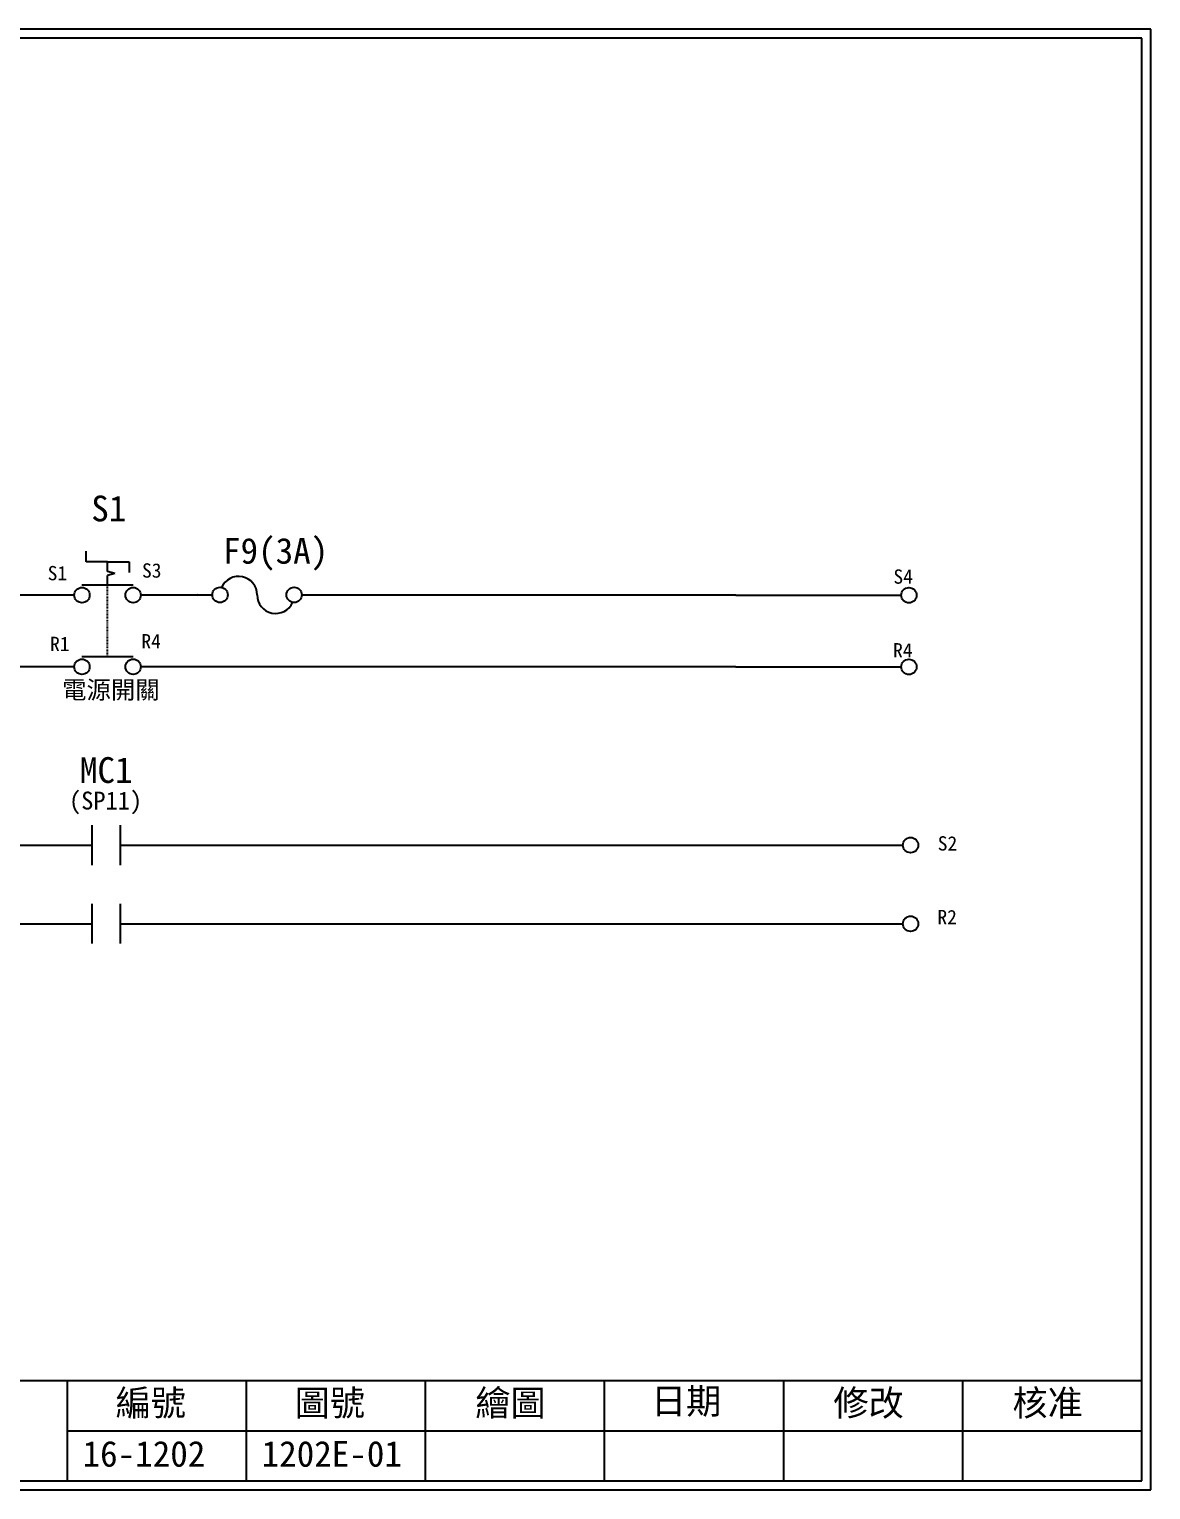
# Model space of a CAD drawing. Extents: x 10 to 297, y 3 to 207.
# Drawn here: x 140.4 to 297, y 3 to 207 of the extents above; entities that cross this region are included whole.
import ezdxf

# ---------------------------------------------------------------- set-up
doc = ezdxf.new("R2010")
doc.units = 0
doc.linetypes.add('DASHED', pattern=[0.2, 0.1, -0.1])
doc.layers.get('0').update_dxf_attribs({"linetype": 'CONTINUOUS'})
for name, color, linetype in [('7', 7, 'CONTINUOUS'), ('圖框層', 7, 'CONTINUOUS'), ('標尺寸層', 3, 'CONTINUOUS')]:
    doc.layers.add(name, color=color, linetype=linetype)
doc.styles.add('CNS', font='romanc.shx', dxfattribs={"bigfont": 'chineset.shx'})
doc.styles.add('STSL', font='kaiu.ttf')

# ---------------------------------------------------------------- blocks, each defined once
blk = doc.blocks.new('FUSE')
at = {"color": 7}
for p, q in [((0, 0), (2.14, 0)), ((14.64, 0), (16.78, 0))]:
    blk.add_line(p, q, dxfattribs=at)
for centre in [(3.21, 0), (13.56, 0)]:
    blk.add_circle(centre, 1.07)
for centre, start, end in [((5.8, 0), 0, 156.116), ((10.98, 0), 180, 336.116)]:
    blk.add_arc(centre, 2.59, start, end, dxfattribs=at)

msp = doc.modelspace()

# ---------------------------------------------------------------- linework, layer by layer
for p, q in [((148.35, 132.58), (148.35, 134.08)), ((151.35, 132.58), (148.35, 132.58)), ((151.35, 132.58), (154.35, 132.58)), ((154.35, 132.58), (154.35, 131.08)), ((152.35, 130.97), (151.35, 131.24)), ((152.35, 130.97), (151.35, 130.7))]:
    msp.add_line(p, q)
at = {"color": 7}
for centre in [(263.24, 127.92), (263.24, 117.92), (263.47, 93.03), (263.47, 82.05)]:
    msp.add_circle(centre, 1.07, dxfattribs=at)
at = {"layer": '7'}
for p, q in [((151.35, 131.24), (151.35, 132.58)), ((151.35, 129.36), (151.35, 130.7)), ((147.78, 129.36), (154.92, 129.36)), ((147.78, 119.36), (154.92, 119.36))]:
    msp.add_line(p, q, dxfattribs=at)
at = {"layer": '7', "linetype": 'DASHED'}
msp.add_line((151.35, 119.36), (151.35, 129.36), dxfattribs=at)
at = {"layer": '7'}
for centre in [(147.78, 127.94), (154.92, 127.94), (147.78, 117.94), (154.92, 117.94)]:
    msp.add_circle(centre, 1.07, dxfattribs=at)
at = {"layer": '圖框層', "color": 7}
for p, q in [((297, 206.97), (10, 206.97)), ((297, 3), (297, 206.97)), ((295.75, 205.72), (11.25, 205.72)), ((295.75, 4.25), (295.75, 205.72)), ((11.25, 18.25), (295.75, 18.25)), ((145.75, 4.25), (145.75, 18.25)), ((170.75, 4.25), (170.75, 18.25)), ((195.75, 4.25), (195.75, 18.25)), ((220.75, 4.25), (220.75, 18.25)), ((245.75, 4.25), (245.75, 18.25)), ((270.75, 4.25), (270.75, 18.25)), ((145.75, 11.25), (295.75, 11.25)), ((11.25, 4.25), (295.75, 4.25)), ((10, 3), (297, 3))]:
    msp.add_line(p, q, dxfattribs=at)
at = {"layer": '標尺寸層', "color": 7}
for p, q in [((146.71, 127.94), (35.44, 127.96)), ((163.84, 127.97), (155.99, 127.94)), ((165.98, 127.93), (155.99, 127.93)), ((239.08, 127.92), (178.48, 127.93)), ((239.08, 127.92), (262.17, 127.92)), ((263.24, 126.85), (263.24, 126.78)), ((146.71, 117.94), (25.44, 117.96)), ((239.08, 117.92), (155.99, 117.93)), ((163.84, 117.93), (155.99, 117.93)), ((239.08, 117.92), (262.17, 117.92)), ((263.24, 116.85), (263.24, 116.78)), ((91.07, 93.03), (149.19, 93.03)), ((153.17, 93.03), (262.4, 93.03)), ((76.79, 82.05), (149.19, 82.05)), ((153.17, 82.05), (262.4, 82.05))]:
    msp.add_line(p, q, dxfattribs=at)
at = {"layer": '標尺寸層', "color": 0}
for p, q in [((149.19, 90.25), (149.19, 95.81)), ((153.17, 90.25), (153.17, 95.81)), ((149.19, 79.27), (149.19, 84.83)), ((153.17, 79.27), (153.17, 84.83))]:
    msp.add_line(p, q, dxfattribs=at)

# ---------------------------------------------------------------- block references
at = {"color": 7}
msp.add_blockref('FUSE', (163.84, 127.97), dxfattribs=at)

# ---------------------------------------------------------------- texts
at = {"layer": '圖框層', "color": 4, "style": 'STSL'}
for s, height, p in [('S1', 3.6, (149.08, 138.24)), ('F9(3A)', 3.6, (167.47, 132.33)), ('S1', 2, (142.99, 130.01)), ('S3', 2, (156.16, 130.38)), ('R4', 2, (156.07, 120.5)), ('R1', 2, (143.32, 120.13))]:
    msp.add_text(s, height=height, dxfattribs=at).set_placement(p)
at = {"layer": '圖框層', "color": 7, "style": 'STSL'}
for s, height, p in [('S4', 2, (261.07, 129.53)), ('R4', 2, (261.02, 119.24)), ('S2', 2, (267.26, 92.27)), ('R2', 2, (267.21, 81.98)), ('編號', 3.6, (152.47, 13.34)), ('圖號', 3.6, (177.47, 13.34)), ('繪圖', 3.6, (202.69, 13.34)), ('日期', 3.6, (227.22, 13.59)), ('修改', 3.6, (252.69, 13.34)), ('核准', 3.6, (277.69, 13.34)), ('16-1202', 3.6, (147.86, 6.22)), ('1202E-01', 3.6, (172.86, 6.22))]:
    msp.add_text(s, height=height, dxfattribs=at).set_placement(p)
at = {"layer": '圖框層', "color": 0, "style": 'STSL'}
for s, height, p in [('MC1', 3.6, (147.49, 101.71)), ('(SP11)', 2.5, (145.97, 98))]:
    msp.add_text(s, height=height, dxfattribs=at).set_placement(p)
at = {"layer": '標尺寸層', "color": 7, "insert": (145, 115.97), "char_height": 2.5, "width": 14.0847, "attachment_point": 1, "style": 'CNS'}
msp.add_mtext('{\\fDFKai-SB|b0|i0|c136|p65;電源開關}', dxfattribs=at)

doc.saveas('drawing.dxf')
